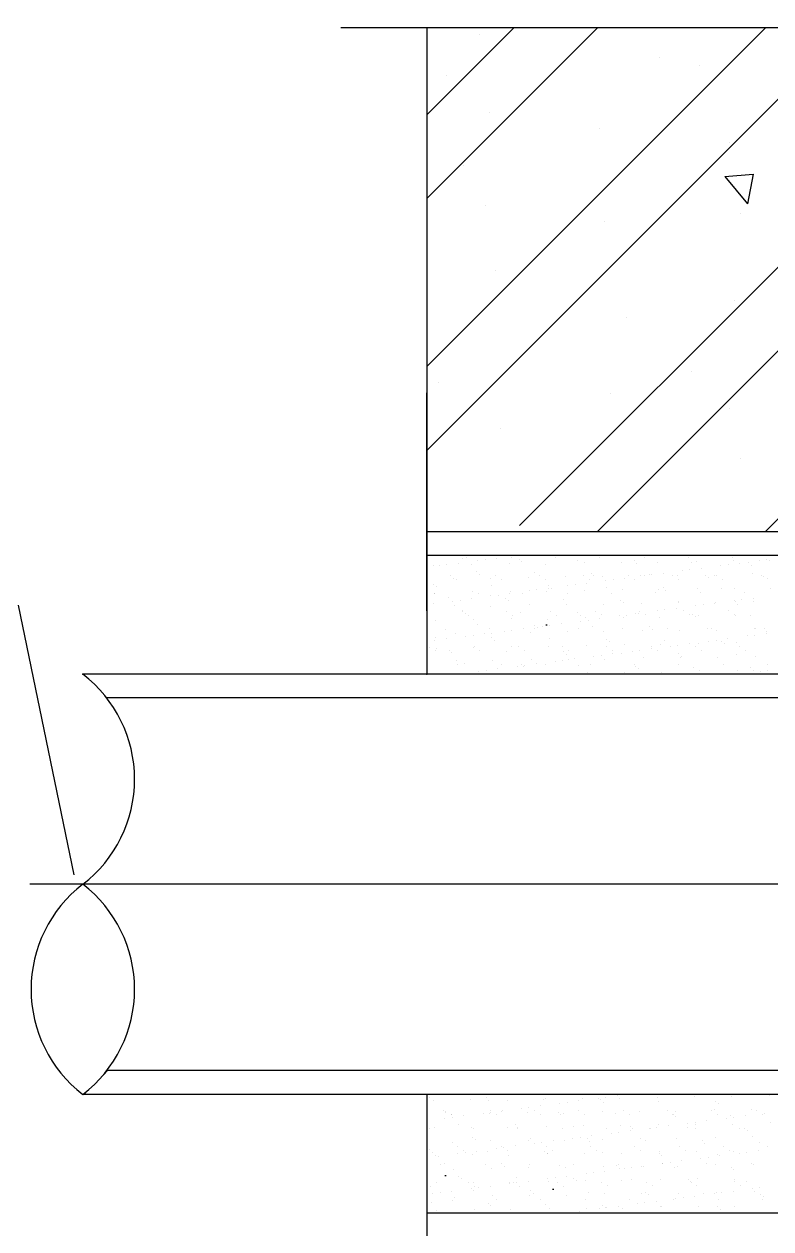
# Model space of a CAD drawing. Extents: x 1000 to 47721, y 1000 to 6465.
# Drawn here: x 1083.9 to 1119.3, y 1317.7 to 1374.8 of the extents above; entities that cross this region are included whole.
import ezdxf

# ---------------------------------------------------------------- set-up
doc = ezdxf.new("R2010")
doc.units = 0
doc.header["$LTSCALE"] = 1000
doc.header["$MEASUREMENT"] = 0
doc.layers.add('排水', color=2, linetype='CONTINUOUS')

msp = doc.modelspace()

# ---------------------------------------------------------------- hatches: boundary and pattern name
at = {"layer": '排水'}
h = msp.add_hatch(dxfattribs=at)
h.set_pattern_fill('AR-SAND', color=256, scale=22.5, style=0)
h.set_pattern_definition([(37.5, (514.65, 1268.055), (-1.4174, 43.3535), [0, -34.2, 0, -38.25, 0, -36.5625]), (7.5, (514.65, 1268.055), (39.82, 63.4983), [0, -18.45, 0, -30.825, 0, -11.8125]), (327.5, (486.974, 1268.055), (70.0682, 0.1273), [0, -11.25, 0, -40.5, 0, -52.875]), (317.5, (486.974, 1268.055), (67.638, 19.7477), [0, -5.625, 0, -26.55, 0, -30.375])])
h.paths.add_polyline_path([(1102.964, 1349.573), (1102.964, 1343.948), (1119.839, 1343.948), (1119.839, 1349.573)])
h.paths.add_polyline_path([(1159.214, 1343.948), (1159.214, 1349.573), (1142.339, 1349.573), (1142.339, 1343.948)])
h.paths.add_polyline_path([(1119.839, 1318.411), (1119.839, 1324.036), (1102.964, 1324.036), (1102.964, 1318.411)])
h.paths.add_polyline_path([(1159.214, 1318.411), (1159.214, 1324.036), (1142.339, 1324.036), (1142.339, 1318.411)])

# ---------------------------------------------------------------- linework, layer by layer
for p, q in [((1098.882, 1374.595), (1128.681, 1374.595)), ((1102.964, 1374.595), (1102.964, 1343.948)), ((1102.964, 1354.553), (1123.005, 1374.595)), ((1102.964, 1358.531), (1119.028, 1374.595)), ((1102.964, 1370.463), (1107.095, 1374.595)), ((1102.964, 1366.486), (1111.073, 1374.595)), ((1105.448, 1374.274), (1105.448, 1374.274)), ((1107.36, 1350.994), (1131.12, 1374.755)), ((1113.97, 1373.152), (1113.97, 1373.152)), ((1115.893, 1372.815), (1115.893, 1372.815)), ((1103.882, 1372.308), (1103.882, 1372.308)), ((1105.926, 1370.572), (1105.926, 1370.572)), ((1111.149, 1369.793), (1111.149, 1369.793)), ((1117.291, 1369.132), (1117.291, 1369.132)), ((1104.696, 1368.043), (1104.696, 1368.043)), ((1117.081, 1367.53), (1118.426, 1367.648)), ((1117.081, 1367.53), (1118.165, 1366.238)), ((1118.426, 1367.648), (1118.165, 1366.238)), ((1105.735, 1366.141), (1105.735, 1366.141)), ((1117.818, 1365.791), (1117.818, 1365.791)), ((1111.367, 1365.399), (1111.367, 1365.399)), ((1106.2, 1363.082), (1106.2, 1363.082)), ((1117.565, 1361.642), (1117.565, 1361.642)), ((1112.426, 1360.85), (1112.426, 1360.85)), ((1111.041, 1350.698), (1120.199, 1359.856)), ((1115.531, 1358.296), (1115.531, 1358.296)), ((1103.52, 1357.788), (1103.52, 1357.788)), ((1102.964, 1346.948), (1102.964, 1357.286)), ((1111.654, 1357.267), (1111.654, 1357.267)), ((1117.286, 1356.525), (1117.286, 1356.525)), ((1106.474, 1355.592), (1106.474, 1355.592)), ((1118.996, 1350.698), (1123.413, 1355.115)), ((1117.838, 1354.151), (1117.838, 1354.151)), ((1159.214, 1350.698), (1102.964, 1350.698)), ((1159.214, 1349.573), (1102.964, 1349.573)), ((1103.912, 1349.128), (1103.912, 1349.128)), ((1104.461, 1349.2), (1104.461, 1349.2)), ((1104.64, 1349.422), (1104.64, 1349.422)), ((1104.86, 1349.473), (1104.86, 1349.473)), ((1105.1, 1349.151), (1105.1, 1349.151)), ((1105.377, 1349.321), (1105.377, 1349.321)), ((1105.729, 1349.367), (1105.729, 1349.367)), ((1106.278, 1349.439), (1106.278, 1349.439)), ((1106.867, 1349.174), (1106.867, 1349.174)), ((1106.962, 1349.476), (1106.962, 1349.476)), ((1107.194, 1349.56), (1107.194, 1349.56)), ((1107.341, 1349.399), (1107.341, 1349.399)), ((1107.465, 1349.285), (1107.465, 1349.285)), ((1108.593, 1349.166), (1108.593, 1349.166)), ((1109.064, 1349.48), (1109.064, 1349.48)), ((1110.082, 1349.339), (1110.082, 1349.339)), ((1110.416, 1349.231), (1110.416, 1349.231)), ((1111.166, 1349.484), (1111.166, 1349.484)), ((1112.183, 1349.254), (1112.183, 1349.254)), ((1112.782, 1349.316), (1112.782, 1349.316)), ((1112.907, 1349.202), (1112.907, 1349.202)), ((1113.268, 1349.488), (1113.268, 1349.488)), ((1113.91, 1349.246), (1113.91, 1349.246)), ((1115.37, 1349.492), (1115.37, 1349.492)), ((1115.523, 1349.256), (1115.523, 1349.256)), ((1115.733, 1349.311), (1115.733, 1349.311)), ((1117.253, 1349.137), (1117.253, 1349.137)), ((1117.473, 1349.496), (1117.473, 1349.496)), ((1117.5, 1349.334), (1117.5, 1349.334)), ((1117.802, 1349.209), (1117.802, 1349.209)), ((1118.224, 1349.233), (1118.224, 1349.233)), ((1118.349, 1349.119), (1118.349, 1349.119)), ((1118.718, 1349.33), (1118.718, 1349.33)), ((1119.07, 1349.376), (1119.07, 1349.376)), ((1119.227, 1349.326), (1119.227, 1349.326)), ((1103.277, 1349.086), (1103.277, 1349.086)), ((1103.56, 1349.082), (1103.56, 1349.082)), ((1104.096, 1348.617), (1104.096, 1348.617)), ((1105.312, 1348.806), (1105.312, 1348.806)), ((1105.436, 1348.692), (1105.436, 1348.692)), ((1106.198, 1348.62), (1106.198, 1348.62)), ((1107.779, 1348.541), (1107.779, 1348.541)), ((1108.052, 1348.746), (1108.052, 1348.746)), ((1108.3, 1348.624), (1108.3, 1348.624)), ((1109.546, 1348.564), (1109.546, 1348.564)), ((1110.402, 1348.628), (1110.402, 1348.628)), ((1110.753, 1348.723), (1110.753, 1348.723)), ((1110.878, 1348.609), (1110.878, 1348.609)), ((1111.273, 1348.555), (1111.273, 1348.555)), ((1112.504, 1348.632), (1112.504, 1348.632)), ((1113.096, 1348.621), (1113.096, 1348.621)), ((1113.268, 1348.612), (1113.268, 1348.612)), ((1113.494, 1348.664), (1113.494, 1348.664)), ((1113.619, 1348.658), (1113.619, 1348.658)), ((1114.168, 1348.73), (1114.168, 1348.73)), ((1114.606, 1348.636), (1114.606, 1348.636)), ((1114.863, 1348.644), (1114.863, 1348.644)), ((1115.085, 1348.851), (1115.085, 1348.851)), ((1115.436, 1348.897), (1115.436, 1348.897)), ((1115.985, 1348.97), (1115.985, 1348.97)), ((1116.195, 1348.64), (1116.195, 1348.64)), ((1116.59, 1348.635), (1116.59, 1348.635)), ((1116.708, 1348.639), (1116.708, 1348.639)), ((1116.901, 1349.09), (1116.901, 1349.09)), ((1118.413, 1348.701), (1118.413, 1348.701)), ((1118.81, 1348.643), (1118.81, 1348.643)), ((1118.936, 1348.581), (1118.936, 1348.581)), ((1103.282, 1348.214), (1103.282, 1348.214)), ((1103.407, 1348.1), (1103.407, 1348.1)), ((1104.229, 1348.484), (1104.229, 1348.484)), ((1104.381, 1348.435), (1104.381, 1348.435)), ((1105.956, 1348.475), (1105.956, 1348.475)), ((1106.023, 1348.154), (1106.023, 1348.154)), ((1106.483, 1348.439), (1106.483, 1348.439)), ((1108.585, 1348.443), (1108.585, 1348.443)), ((1108.717, 1348.013), (1108.717, 1348.013)), ((1108.724, 1348.131), (1108.724, 1348.131)), ((1108.849, 1348.017), (1108.849, 1348.017)), ((1109.634, 1348.134), (1109.634, 1348.134)), ((1109.985, 1348.18), (1109.985, 1348.18)), ((1110.534, 1348.252), (1110.534, 1348.252)), ((1110.687, 1348.447), (1110.687, 1348.447)), ((1111.451, 1348.373), (1111.451, 1348.373)), ((1111.465, 1348.071), (1111.465, 1348.071)), ((1111.802, 1348.419), (1111.802, 1348.419)), ((1112.351, 1348.491), (1112.351, 1348.491)), ((1112.789, 1348.45), (1112.789, 1348.45)), ((1114.166, 1348.048), (1114.166, 1348.048)), ((1114.891, 1348.454), (1114.891, 1348.454)), ((1115.776, 1348.011), (1115.776, 1348.011)), ((1116.32, 1348.526), (1116.32, 1348.526)), ((1116.907, 1347.988), (1116.907, 1347.988)), ((1116.993, 1348.458), (1116.993, 1348.458)), ((1117.542, 1348.033), (1117.542, 1348.033)), ((1119.095, 1348.462), (1119.095, 1348.462)), ((1119.269, 1348.025), (1119.269, 1348.025)), ((1103.303, 1347.779), (1103.303, 1347.779)), ((1103.319, 1347.785), (1103.319, 1347.785)), ((1103.994, 1347.562), (1103.994, 1347.562)), ((1104.183, 1347.416), (1104.183, 1347.416)), ((1104.534, 1347.462), (1104.534, 1347.462)), ((1105.083, 1347.534), (1105.083, 1347.534)), ((1105.142, 1347.851), (1105.142, 1347.851)), ((1105.405, 1347.782), (1105.405, 1347.782)), ((1106, 1347.655), (1106, 1347.655)), ((1106.351, 1347.701), (1106.351, 1347.701)), ((1106.695, 1347.538), (1106.695, 1347.538)), ((1106.819, 1347.424), (1106.819, 1347.424)), ((1106.9, 1347.774), (1106.9, 1347.774)), ((1106.909, 1347.873), (1106.909, 1347.873)), ((1107.507, 1347.786), (1107.507, 1347.786)), ((1107.817, 1347.894), (1107.817, 1347.894)), ((1108.168, 1347.941), (1108.168, 1347.941)), ((1108.636, 1347.865), (1108.636, 1347.865)), ((1109.436, 1347.479), (1109.436, 1347.479)), ((1109.609, 1347.79), (1109.609, 1347.79)), ((1110.459, 1347.931), (1110.459, 1347.931)), ((1111.712, 1347.794), (1111.712, 1347.794)), ((1112.137, 1347.456), (1112.137, 1347.456)), ((1112.226, 1347.953), (1112.226, 1347.953)), ((1113.814, 1347.798), (1113.814, 1347.798)), ((1113.952, 1347.945), (1113.952, 1347.945)), ((1114.29, 1347.934), (1114.29, 1347.934)), ((1114.878, 1347.396), (1114.878, 1347.396)), ((1115.916, 1347.801), (1115.916, 1347.801)), ((1117.524, 1347.425), (1117.524, 1347.425)), ((1117.875, 1347.471), (1117.875, 1347.471)), ((1118.018, 1347.805), (1118.018, 1347.805)), ((1118.424, 1347.543), (1118.424, 1347.543)), ((1118.455, 1347.4), (1118.455, 1347.4)), ((1083.595, 1347.216), (1086.232, 1334.441)), ((1103.266, 1347.295), (1103.266, 1347.295)), ((1104.272, 1347.183), (1104.272, 1347.183)), ((1104.641, 1346.926), (1104.641, 1346.926)), ((1104.666, 1346.946), (1104.666, 1346.946)), ((1104.79, 1346.832), (1104.79, 1346.832)), ((1105.999, 1347.175), (1105.999, 1347.175)), ((1106.743, 1346.93), (1106.743, 1346.93)), ((1107.407, 1346.886), (1107.407, 1346.886)), ((1107.822, 1347.24), (1107.822, 1347.24)), ((1108.845, 1346.934), (1108.845, 1346.934)), ((1109.589, 1347.263), (1109.589, 1347.263)), ((1110.108, 1346.863), (1110.108, 1346.863)), ((1110.947, 1346.938), (1110.947, 1346.938)), ((1111.315, 1347.255), (1111.315, 1347.255)), ((1112.261, 1347.342), (1112.261, 1347.342)), ((1112.973, 1346.826), (1112.973, 1346.826)), ((1113.049, 1346.942), (1113.049, 1346.942)), ((1113.138, 1347.32), (1113.138, 1347.32)), ((1113.89, 1346.946), (1113.89, 1346.946)), ((1114.241, 1346.992), (1114.241, 1346.992)), ((1114.79, 1347.065), (1114.79, 1347.065)), ((1114.905, 1347.343), (1114.905, 1347.343)), ((1115.151, 1346.945), (1115.151, 1346.945)), ((1115.707, 1347.185), (1115.707, 1347.185)), ((1116.058, 1347.232), (1116.058, 1347.232)), ((1116.607, 1347.304), (1116.607, 1347.304)), ((1116.632, 1347.335), (1116.632, 1347.335)), ((1117.253, 1346.949), (1117.253, 1346.949)), ((1117.579, 1347.373), (1117.579, 1347.373)), ((1117.703, 1347.259), (1117.703, 1347.259)), ((1103.362, 1346.484), (1103.362, 1346.484)), ((1104.926, 1346.745), (1104.926, 1346.745)), ((1105.185, 1346.55), (1105.185, 1346.55)), ((1105.378, 1346.294), (1105.378, 1346.294)), ((1106.952, 1346.573), (1106.952, 1346.573)), ((1107.028, 1346.749), (1107.028, 1346.749)), ((1108.079, 1346.271), (1108.079, 1346.271)), ((1108.678, 1346.564), (1108.678, 1346.564)), ((1108.79, 1346.275), (1108.79, 1346.275)), ((1109.13, 1346.753), (1109.13, 1346.753)), ((1109.339, 1346.347), (1109.339, 1346.347)), ((1110.232, 1346.749), (1110.232, 1346.749)), ((1110.256, 1346.468), (1110.256, 1346.468)), ((1110.501, 1346.63), (1110.501, 1346.63)), ((1110.607, 1346.514), (1110.607, 1346.514)), ((1111.156, 1346.586), (1111.156, 1346.586)), ((1111.232, 1346.756), (1111.232, 1346.756)), ((1112.073, 1346.707), (1112.073, 1346.707)), ((1112.268, 1346.653), (1112.268, 1346.653)), ((1112.424, 1346.753), (1112.424, 1346.753)), ((1112.849, 1346.803), (1112.849, 1346.803)), ((1113.334, 1346.76), (1113.334, 1346.76)), ((1113.995, 1346.644), (1113.995, 1346.644)), ((1115.436, 1346.764), (1115.436, 1346.764)), ((1115.549, 1346.78), (1115.549, 1346.78)), ((1115.674, 1346.666), (1115.674, 1346.666)), ((1115.818, 1346.71), (1115.818, 1346.71)), ((1117.538, 1346.768), (1117.538, 1346.768)), ((1117.585, 1346.733), (1117.585, 1346.733)), ((1118.29, 1346.721), (1118.29, 1346.721)), ((1103.348, 1345.701), (1103.348, 1345.701)), ((1103.848, 1346.088), (1103.848, 1346.088)), ((1104.314, 1345.882), (1104.314, 1345.882)), ((1104.805, 1345.75), (1104.805, 1345.75)), ((1105.157, 1345.796), (1105.157, 1345.796)), ((1105.705, 1345.869), (1105.705, 1345.869)), ((1105.951, 1346.092), (1105.951, 1346.092)), ((1106.041, 1345.874), (1106.041, 1345.874)), ((1106.049, 1345.678), (1106.049, 1345.678)), ((1106.622, 1345.989), (1106.622, 1345.989)), ((1106.973, 1346.036), (1106.973, 1346.036)), ((1107.522, 1346.108), (1107.522, 1346.108)), ((1107.864, 1345.94), (1107.864, 1345.94)), ((1108.053, 1346.096), (1108.053, 1346.096)), ((1108.203, 1346.157), (1108.203, 1346.157)), ((1108.439, 1346.229), (1108.439, 1346.229)), ((1109.631, 1345.962), (1109.631, 1345.962)), ((1110.155, 1346.1), (1110.155, 1346.1)), ((1110.819, 1346.211), (1110.819, 1346.211)), ((1111.358, 1345.954), (1111.358, 1345.954)), ((1112.257, 1346.104), (1112.257, 1346.104)), ((1113.181, 1346.02), (1113.181, 1346.02)), ((1113.52, 1346.188), (1113.52, 1346.188)), ((1113.645, 1346.074), (1113.645, 1346.074)), ((1114.359, 1346.107), (1114.359, 1346.107)), ((1114.948, 1346.042), (1114.948, 1346.042)), ((1116.261, 1346.128), (1116.261, 1346.128)), ((1116.461, 1346.111), (1116.461, 1346.111)), ((1116.675, 1346.034), (1116.675, 1346.034)), ((1118.146, 1345.759), (1118.146, 1345.759)), ((1118.498, 1346.1), (1118.498, 1346.1)), ((1118.498, 1345.805), (1118.498, 1345.805)), ((1118.563, 1346.115), (1118.563, 1346.115)), ((1118.962, 1346.105), (1118.962, 1346.105)), ((1119.046, 1345.877), (1119.046, 1345.877)), ((1119.087, 1345.991), (1119.087, 1345.991)), ((1102.988, 1345.511), (1102.988, 1345.511)), ((1103.084, 1345.232), (1103.084, 1345.232)), ((1103.34, 1345.557), (1103.34, 1345.557)), ((1103.404, 1345.184), (1103.404, 1345.184)), ((1103.888, 1345.63), (1103.888, 1345.63)), ((1105.186, 1345.236), (1105.186, 1345.236)), ((1105.227, 1345.25), (1105.227, 1345.25)), ((1106.174, 1345.564), (1106.174, 1345.564)), ((1106.994, 1345.272), (1106.994, 1345.272)), ((1107.288, 1345.24), (1107.288, 1345.24)), ((1108.721, 1345.264), (1108.721, 1345.264)), ((1108.79, 1345.619), (1108.79, 1345.619)), ((1109.39, 1345.244), (1109.39, 1345.244)), ((1110.544, 1345.33), (1110.544, 1345.33)), ((1111.491, 1345.595), (1111.491, 1345.595)), ((1111.492, 1345.247), (1111.492, 1345.247)), ((1111.616, 1345.481), (1111.616, 1345.481)), ((1112.311, 1345.352), (1112.311, 1345.352)), ((1113.595, 1345.251), (1113.595, 1345.251)), ((1113.595, 1345.16), (1113.595, 1345.16)), ((1114.037, 1345.344), (1114.037, 1345.344)), ((1114.232, 1345.536), (1114.232, 1345.536)), ((1114.512, 1345.28), (1114.512, 1345.28)), ((1114.864, 1345.327), (1114.864, 1345.327)), ((1115.412, 1345.399), (1115.412, 1345.399)), ((1115.697, 1345.255), (1115.697, 1345.255)), ((1115.861, 1345.409), (1115.861, 1345.409)), ((1116.329, 1345.52), (1116.329, 1345.52)), ((1116.681, 1345.566), (1116.681, 1345.566)), ((1116.933, 1345.512), (1116.933, 1345.512)), ((1117.057, 1345.398), (1117.057, 1345.398)), ((1117.229, 1345.638), (1117.229, 1345.638)), ((1117.627, 1345.432), (1117.627, 1345.432)), ((1117.799, 1345.259), (1117.799, 1345.259)), ((1103.369, 1345.051), (1103.369, 1345.051)), ((1104.02, 1345.086), (1104.02, 1345.086)), ((1104.145, 1344.972), (1104.145, 1344.972)), ((1104.357, 1344.582), (1104.357, 1344.582)), ((1105.471, 1345.055), (1105.471, 1345.055)), ((1106.084, 1344.574), (1106.084, 1344.574)), ((1106.761, 1345.026), (1106.761, 1345.026)), ((1107.573, 1345.058), (1107.573, 1345.058)), ((1107.907, 1344.639), (1107.907, 1344.639)), ((1109.061, 1344.563), (1109.061, 1344.563)), ((1109.413, 1344.609), (1109.413, 1344.609)), ((1109.462, 1345.003), (1109.462, 1345.003)), ((1109.586, 1344.889), (1109.586, 1344.889)), ((1109.674, 1344.662), (1109.674, 1344.662)), ((1109.675, 1345.062), (1109.675, 1345.062)), ((1109.962, 1344.681), (1109.962, 1344.681)), ((1110.878, 1344.802), (1110.878, 1344.802)), ((1111.23, 1344.848), (1111.23, 1344.848)), ((1111.4, 1344.653), (1111.4, 1344.653)), ((1111.777, 1345.066), (1111.777, 1345.066)), ((1111.778, 1344.921), (1111.778, 1344.921)), ((1112.203, 1344.943), (1112.203, 1344.943)), ((1112.695, 1345.041), (1112.695, 1345.041)), ((1113.047, 1345.088), (1113.047, 1345.088)), ((1113.223, 1344.719), (1113.223, 1344.719)), ((1113.879, 1345.07), (1113.879, 1345.07)), ((1114.904, 1344.92), (1114.904, 1344.92)), ((1114.99, 1344.742), (1114.99, 1344.742)), ((1115.028, 1344.806), (1115.028, 1344.806)), ((1115.981, 1345.074), (1115.981, 1345.074)), ((1116.717, 1344.733), (1116.717, 1344.733)), ((1117.645, 1344.86), (1117.645, 1344.86)), ((1118.083, 1345.078), (1118.083, 1345.078)), ((1118.54, 1344.799), (1118.54, 1344.799)), ((1104.394, 1344.398), (1104.394, 1344.398)), ((1104.511, 1343.964), (1104.511, 1343.964)), ((1104.732, 1344.434), (1104.732, 1344.434)), ((1105.428, 1344.084), (1105.428, 1344.084)), ((1105.779, 1344.131), (1105.779, 1344.131)), ((1106.328, 1344.203), (1106.328, 1344.203)), ((1106.496, 1344.402), (1106.496, 1344.402)), ((1107.037, 1343.972), (1107.037, 1343.972)), ((1107.244, 1344.324), (1107.244, 1344.324)), ((1107.433, 1344.41), (1107.433, 1344.41)), ((1107.557, 1344.296), (1107.557, 1344.296)), ((1107.596, 1344.37), (1107.596, 1344.37)), ((1108.145, 1344.442), (1108.145, 1344.442)), ((1108.598, 1344.406), (1108.598, 1344.406)), ((1108.763, 1343.963), (1108.763, 1343.963)), ((1110.174, 1344.351), (1110.174, 1344.351)), ((1110.586, 1344.029), (1110.586, 1344.029)), ((1110.7, 1344.409), (1110.7, 1344.409)), ((1112.353, 1344.051), (1112.353, 1344.051)), ((1112.802, 1344.413), (1112.802, 1344.413)), ((1112.875, 1344.328), (1112.875, 1344.328)), ((1112.999, 1344.214), (1112.999, 1344.214)), ((1114.08, 1344.043), (1114.08, 1344.043)), ((1114.904, 1344.417), (1114.904, 1344.417)), ((1115.616, 1344.268), (1115.616, 1344.268)), ((1115.903, 1344.109), (1115.903, 1344.109)), ((1117.006, 1344.421), (1117.006, 1344.421)), ((1117.67, 1344.131), (1117.67, 1344.131)), ((1117.852, 1343.972), (1117.852, 1343.972)), ((1118.316, 1344.245), (1118.316, 1344.245)), ((1118.441, 1344.131), (1118.441, 1344.131)), ((1118.769, 1344.093), (1118.769, 1344.093)), ((1119.108, 1344.425), (1119.108, 1344.425)), ((1119.12, 1344.139), (1119.12, 1344.139)), ((1178.002, 1343.948), (1086.652, 1343.948)), ((1086.689, 1343.919), (1086.718, 1343.948)), ((1105.27, 1343.949), (1105.27, 1343.949)), ((1176.87, 1342.823), (1087.784, 1342.823)), ((1184.92, 1333.992), (1084.141, 1333.992)), ((1087.643, 1324.985), (1087.818, 1325.161)), ((1176.87, 1325.161), (1087.784, 1325.161)), ((1178.002, 1324.036), (1086.652, 1324.036)), ((1086.693, 1324.036), (1086.86, 1324.202)), ((1102.964, 1324.036), (1102.964, 1290.814)), ((1119.221, 1323.989), (1119.221, 1323.989)), ((1103.072, 1323.889), (1103.072, 1323.889)), ((1103.27, 1323.75), (1103.27, 1323.75)), ((1105.037, 1323.772), (1105.037, 1323.772)), ((1105.773, 1323.866), (1105.773, 1323.866)), ((1105.897, 1323.752), (1105.897, 1323.752)), ((1106.764, 1323.764), (1106.764, 1323.764)), ((1107.796, 1323.424), (1107.796, 1323.424)), ((1108.345, 1323.496), (1108.345, 1323.496)), ((1108.514, 1323.806), (1108.514, 1323.806)), ((1108.587, 1323.83), (1108.587, 1323.83)), ((1109.262, 1323.617), (1109.262, 1323.617)), ((1109.613, 1323.663), (1109.613, 1323.663)), ((1110.162, 1323.736), (1110.162, 1323.736)), ((1110.354, 1323.852), (1110.354, 1323.852)), ((1111.079, 1323.856), (1111.079, 1323.856)), ((1111.215, 1323.783), (1111.215, 1323.783)), ((1111.339, 1323.669), (1111.339, 1323.669)), ((1111.43, 1323.903), (1111.43, 1323.903)), ((1111.979, 1323.975), (1111.979, 1323.975)), ((1112.081, 1323.844), (1112.081, 1323.844)), ((1113.904, 1323.909), (1113.904, 1323.909)), ((1113.955, 1323.723), (1113.955, 1323.723)), ((1115.671, 1323.932), (1115.671, 1323.932)), ((1116.656, 1323.7), (1116.656, 1323.7)), ((1116.781, 1323.586), (1116.781, 1323.586)), ((1117.397, 1323.924), (1117.397, 1323.924)), ((1103.744, 1323.273), (1103.744, 1323.273)), ((1103.811, 1322.9), (1103.811, 1322.9)), ((1103.865, 1323.247), (1103.865, 1323.247)), ((1103.868, 1323.159), (1103.868, 1323.159)), ((1104.127, 1323.074), (1104.127, 1323.074)), ((1104.15, 1323.066), (1104.15, 1323.066)), ((1104.162, 1322.946), (1104.162, 1322.946)), ((1104.711, 1323.018), (1104.711, 1323.018)), ((1105.628, 1323.139), (1105.628, 1323.139)), ((1105.95, 1323.139), (1105.95, 1323.139)), ((1105.967, 1323.251), (1105.967, 1323.251)), ((1105.979, 1323.185), (1105.979, 1323.185)), ((1106.252, 1323.07), (1106.252, 1323.07)), ((1106.484, 1323.214), (1106.484, 1323.214)), ((1106.528, 1323.257), (1106.528, 1323.257)), ((1107.445, 1323.378), (1107.445, 1323.378)), ((1107.717, 1323.162), (1107.717, 1323.162)), ((1108.069, 1323.255), (1108.069, 1323.255)), ((1108.354, 1323.074), (1108.354, 1323.074)), ((1109.185, 1323.19), (1109.185, 1323.19)), ((1109.31, 1323.076), (1109.31, 1323.076)), ((1109.444, 1323.154), (1109.444, 1323.154)), ((1110.171, 1323.259), (1110.171, 1323.259)), ((1110.456, 1323.077), (1110.456, 1323.077)), ((1111.267, 1323.219), (1111.267, 1323.219)), ((1111.926, 1323.131), (1111.926, 1323.131)), ((1112.273, 1323.262), (1112.273, 1323.262)), ((1112.558, 1323.081), (1112.558, 1323.081)), ((1113.034, 1323.242), (1113.034, 1323.242)), ((1114.375, 1323.266), (1114.375, 1323.266)), ((1114.627, 1323.107), (1114.627, 1323.107)), ((1114.66, 1323.085), (1114.66, 1323.085)), ((1114.752, 1322.993), (1114.752, 1322.993)), ((1114.76, 1323.233), (1114.76, 1323.233)), ((1116.477, 1323.27), (1116.477, 1323.27)), ((1116.583, 1323.299), (1116.583, 1323.299)), ((1116.762, 1323.089), (1116.762, 1323.089)), ((1117.152, 1322.908), (1117.152, 1322.908)), ((1117.368, 1323.048), (1117.368, 1323.048)), ((1117.503, 1322.954), (1117.503, 1322.954)), ((1118.052, 1323.027), (1118.052, 1323.027)), ((1118.35, 1323.322), (1118.35, 1323.322)), ((1118.579, 1323.274), (1118.579, 1323.274)), ((1118.864, 1323.093), (1118.864, 1323.093)), ((1118.969, 1323.147), (1118.969, 1323.147)), ((1103.072, 1322.409), (1103.072, 1322.409)), ((1103.313, 1322.449), (1103.313, 1322.449)), ((1104.455, 1322.621), (1104.455, 1322.621)), ((1105.08, 1322.472), (1105.08, 1322.472)), ((1105.174, 1322.413), (1105.174, 1322.413)), ((1106.807, 1322.463), (1106.807, 1322.463)), ((1107.156, 1322.598), (1107.156, 1322.598)), ((1107.276, 1322.417), (1107.276, 1322.417)), ((1107.281, 1322.484), (1107.281, 1322.484)), ((1108.63, 1322.529), (1108.63, 1322.529)), ((1109.379, 1322.421), (1109.379, 1322.421)), ((1109.897, 1322.538), (1109.897, 1322.538)), ((1110.397, 1322.551), (1110.397, 1322.551)), ((1111.481, 1322.425), (1111.481, 1322.425)), ((1112.123, 1322.543), (1112.123, 1322.543)), ((1112.598, 1322.515), (1112.598, 1322.515)), ((1112.601, 1322.309), (1112.601, 1322.309)), ((1112.722, 1322.401), (1112.722, 1322.401)), ((1113.518, 1322.43), (1113.518, 1322.43)), ((1113.583, 1322.428), (1113.583, 1322.428)), ((1113.869, 1322.476), (1113.869, 1322.476)), ((1113.946, 1322.609), (1113.946, 1322.609)), ((1114.418, 1322.548), (1114.418, 1322.548)), ((1115.335, 1322.669), (1115.335, 1322.669)), ((1115.339, 1322.455), (1115.339, 1322.455)), ((1115.685, 1322.432), (1115.685, 1322.432)), ((1115.686, 1322.715), (1115.686, 1322.715)), ((1115.713, 1322.631), (1115.713, 1322.631)), ((1116.235, 1322.788), (1116.235, 1322.788)), ((1117.44, 1322.623), (1117.44, 1322.623)), ((1117.787, 1322.436), (1117.787, 1322.436)), ((1118.04, 1322.432), (1118.04, 1322.432)), ((1118.164, 1322.318), (1118.164, 1322.318)), ((1119.263, 1322.689), (1119.263, 1322.689)), ((1104.169, 1321.773), (1104.169, 1321.773)), ((1105.127, 1322.005), (1105.127, 1322.005)), ((1105.252, 1321.891), (1105.252, 1321.891)), ((1105.993, 1321.839), (1105.993, 1321.839)), ((1107.759, 1321.861), (1107.759, 1321.861)), ((1107.868, 1321.946), (1107.868, 1321.946)), ((1108.067, 1321.712), (1108.067, 1321.712)), ((1108.419, 1321.758), (1108.419, 1321.758)), ((1108.967, 1321.831), (1108.967, 1321.831)), ((1109.486, 1321.853), (1109.486, 1321.853)), ((1109.884, 1321.951), (1109.884, 1321.951)), ((1110.236, 1321.998), (1110.236, 1321.998)), ((1110.569, 1321.923), (1110.569, 1321.923)), ((1110.693, 1321.809), (1110.693, 1321.809)), ((1110.784, 1322.07), (1110.784, 1322.07)), ((1111.309, 1321.919), (1111.309, 1321.919)), ((1111.701, 1322.191), (1111.701, 1322.191)), ((1112.052, 1322.237), (1112.052, 1322.237)), ((1113.076, 1321.941), (1113.076, 1321.941)), ((1113.31, 1321.863), (1113.31, 1321.863)), ((1114.803, 1321.933), (1114.803, 1321.933)), ((1116.011, 1321.84), (1116.011, 1321.84)), ((1116.135, 1321.726), (1116.135, 1321.726)), ((1116.626, 1321.999), (1116.626, 1321.999)), ((1118.393, 1322.021), (1118.393, 1322.021)), ((1118.751, 1321.78), (1118.751, 1321.78)), ((1103.098, 1321.413), (1103.098, 1321.413)), ((1103.222, 1321.299), (1103.222, 1321.299)), ((1103.355, 1321.148), (1103.355, 1321.148)), ((1104.41, 1321.557), (1104.41, 1321.557)), ((1104.433, 1321.234), (1104.433, 1321.234)), ((1104.695, 1321.376), (1104.695, 1321.376)), ((1104.785, 1321.28), (1104.785, 1321.28)), ((1105.122, 1321.171), (1105.122, 1321.171)), ((1105.333, 1321.352), (1105.333, 1321.352)), ((1105.839, 1321.353), (1105.839, 1321.353)), ((1106.25, 1321.473), (1106.25, 1321.473)), ((1106.512, 1321.561), (1106.512, 1321.561)), ((1106.602, 1321.519), (1106.602, 1321.519)), ((1106.797, 1321.379), (1106.797, 1321.379)), ((1106.849, 1321.163), (1106.849, 1321.163)), ((1107.15, 1321.591), (1107.15, 1321.591)), ((1108.54, 1321.33), (1108.54, 1321.33)), ((1108.614, 1321.565), (1108.614, 1321.565)), ((1108.664, 1321.216), (1108.664, 1321.216)), ((1108.672, 1321.228), (1108.672, 1321.228)), ((1108.899, 1321.383), (1108.899, 1321.383)), ((1110.439, 1321.251), (1110.439, 1321.251)), ((1110.716, 1321.568), (1110.716, 1321.568)), ((1111.001, 1321.387), (1111.001, 1321.387)), ((1111.281, 1321.27), (1111.281, 1321.27)), ((1112.166, 1321.243), (1112.166, 1321.243)), ((1112.818, 1321.572), (1112.818, 1321.572)), ((1113.103, 1321.391), (1113.103, 1321.391)), ((1113.982, 1321.247), (1113.982, 1321.247)), ((1113.989, 1321.308), (1113.989, 1321.308)), ((1114.106, 1321.133), (1114.106, 1321.133)), ((1114.92, 1321.576), (1114.92, 1321.576)), ((1115.205, 1321.395), (1115.205, 1321.395)), ((1115.756, 1321.331), (1115.756, 1321.331)), ((1116.722, 1321.188), (1116.722, 1321.188)), ((1117.022, 1321.58), (1117.022, 1321.58)), ((1117.307, 1321.399), (1117.307, 1321.399)), ((1117.482, 1321.323), (1117.482, 1321.323)), ((1117.774, 1321.242), (1117.774, 1321.242)), ((1118.126, 1321.289), (1118.126, 1321.289)), ((1118.674, 1321.361), (1118.674, 1321.361)), ((1119.125, 1321.584), (1119.125, 1321.584)), ((1102.968, 1321.041), (1102.968, 1321.041)), ((1103.516, 1321.113), (1103.516, 1321.113)), ((1103.618, 1320.719), (1103.618, 1320.719)), ((1103.81, 1320.761), (1103.81, 1320.761)), ((1105.72, 1320.723), (1105.72, 1320.723)), ((1106.511, 1320.738), (1106.511, 1320.738)), ((1106.635, 1320.624), (1106.635, 1320.624)), ((1107.802, 1320.561), (1107.802, 1320.561)), ((1107.822, 1320.727), (1107.822, 1320.727)), ((1109.251, 1320.678), (1109.251, 1320.678)), ((1109.924, 1320.73), (1109.924, 1320.73)), ((1111.352, 1320.618), (1111.352, 1320.618)), ((1111.952, 1320.655), (1111.952, 1320.655)), ((1112.026, 1320.734), (1112.026, 1320.734)), ((1112.675, 1320.571), (1112.675, 1320.571)), ((1113.119, 1320.641), (1113.119, 1320.641)), ((1113.224, 1320.643), (1113.224, 1320.643)), ((1114.128, 1320.738), (1114.128, 1320.738)), ((1114.14, 1320.764), (1114.14, 1320.764)), ((1114.492, 1320.81), (1114.492, 1320.81)), ((1114.693, 1320.595), (1114.693, 1320.595)), ((1114.845, 1320.632), (1114.845, 1320.632)), ((1115.041, 1320.883), (1115.041, 1320.883)), ((1115.957, 1321.003), (1115.957, 1321.003)), ((1116.23, 1320.742), (1116.23, 1320.742)), ((1116.309, 1321.05), (1116.309, 1321.05)), ((1116.668, 1320.698), (1116.668, 1320.698)), ((1116.857, 1321.122), (1116.857, 1321.122)), ((1117.394, 1320.572), (1117.394, 1320.572)), ((1118.332, 1320.746), (1118.332, 1320.746)), ((1118.435, 1320.72), (1118.435, 1320.72)), ((1104.212, 1320.472), (1104.212, 1320.472)), ((1104.481, 1320.145), (1104.481, 1320.145)), ((1104.606, 1320.031), (1104.606, 1320.031)), ((1106.035, 1320.538), (1106.035, 1320.538)), ((1107.222, 1320.086), (1107.222, 1320.086)), ((1108.69, 1320.046), (1108.69, 1320.046)), ((1109.041, 1320.093), (1109.041, 1320.093)), ((1109.529, 1320.552), (1109.529, 1320.552)), ((1109.59, 1320.165), (1109.59, 1320.165)), ((1109.923, 1320.062), (1109.923, 1320.062)), ((1110.507, 1320.286), (1110.507, 1320.286)), ((1110.858, 1320.332), (1110.858, 1320.332)), ((1111.407, 1320.404), (1111.407, 1320.404)), ((1112.077, 1320.541), (1112.077, 1320.541)), ((1112.323, 1320.525), (1112.323, 1320.525)), ((1112.664, 1320.003), (1112.664, 1320.003)), ((1114.031, 1320.008), (1114.031, 1320.008)), ((1115.798, 1320.03), (1115.798, 1320.03)), ((1117.519, 1320.458), (1117.519, 1320.458)), ((1117.525, 1320.022), (1117.525, 1320.022)), ((1103.138, 1319.682), (1103.138, 1319.682)), ((1103.398, 1319.848), (1103.398, 1319.848)), ((1104.139, 1319.447), (1104.139, 1319.447)), ((1104.955, 1319.867), (1104.955, 1319.867)), ((1105.056, 1319.568), (1105.056, 1319.568)), ((1105.165, 1319.87), (1105.165, 1319.87)), ((1105.193, 1319.493), (1105.193, 1319.493)), ((1105.24, 1319.685), (1105.24, 1319.685)), ((1105.407, 1319.614), (1105.407, 1319.614)), ((1105.956, 1319.687), (1105.956, 1319.687)), ((1106.873, 1319.807), (1106.873, 1319.807)), ((1106.892, 1319.862), (1106.892, 1319.862)), ((1107.057, 1319.87), (1107.057, 1319.87)), ((1107.224, 1319.853), (1107.224, 1319.853)), ((1107.342, 1319.689), (1107.342, 1319.689)), ((1107.773, 1319.926), (1107.773, 1319.926)), ((1107.894, 1319.47), (1107.894, 1319.47)), ((1108.715, 1319.928), (1108.715, 1319.928)), ((1109.159, 1319.874), (1109.159, 1319.874)), ((1109.444, 1319.693), (1109.444, 1319.693)), ((1110.048, 1319.948), (1110.048, 1319.948)), ((1110.482, 1319.95), (1110.482, 1319.95)), ((1111.262, 1319.878), (1111.262, 1319.878)), ((1111.546, 1319.697), (1111.546, 1319.697)), ((1112.208, 1319.942), (1112.208, 1319.942)), ((1113.364, 1319.882), (1113.364, 1319.882)), ((1113.648, 1319.701), (1113.648, 1319.701)), ((1115.365, 1319.98), (1115.365, 1319.98)), ((1115.466, 1319.886), (1115.466, 1319.886)), ((1115.489, 1319.866), (1115.489, 1319.866)), ((1115.75, 1319.704), (1115.75, 1319.704)), ((1117.48, 1319.456), (1117.48, 1319.456)), ((1117.568, 1319.89), (1117.568, 1319.89)), ((1117.852, 1319.708), (1117.852, 1319.708)), ((1118.106, 1319.92), (1118.106, 1319.92)), ((1118.397, 1319.577), (1118.397, 1319.577)), ((1118.478, 1319.42), (1118.478, 1319.42)), ((1118.748, 1319.623), (1118.748, 1319.623)), ((1103.164, 1318.901), (1103.164, 1318.901)), ((1103.239, 1319.329), (1103.239, 1319.329)), ((1103.59, 1319.375), (1103.59, 1319.375)), ((1104.163, 1319.029), (1104.163, 1319.029)), ((1104.255, 1319.172), (1104.255, 1319.172)), ((1105.865, 1318.878), (1105.865, 1318.878)), ((1106.078, 1319.237), (1106.078, 1319.237)), ((1106.265, 1319.033), (1106.265, 1319.033)), ((1107.844, 1319.26), (1107.844, 1319.26)), ((1108.019, 1319.356), (1108.019, 1319.356)), ((1108.367, 1319.036), (1108.367, 1319.036)), ((1109.571, 1319.252), (1109.571, 1319.252)), ((1110.469, 1319.04), (1110.469, 1319.04)), ((1110.635, 1319.41), (1110.635, 1319.41)), ((1111.394, 1319.317), (1111.394, 1319.317)), ((1112.571, 1319.044), (1112.571, 1319.044)), ((1112.946, 1318.859), (1112.946, 1318.859)), ((1113.161, 1319.34), (1113.161, 1319.34)), ((1113.297, 1318.905), (1113.297, 1318.905)), ((1113.336, 1319.387), (1113.336, 1319.387)), ((1113.46, 1319.273), (1113.46, 1319.273)), ((1113.846, 1318.978), (1113.846, 1318.978)), ((1114.673, 1319.048), (1114.673, 1319.048)), ((1114.763, 1319.098), (1114.763, 1319.098)), ((1114.888, 1319.332), (1114.888, 1319.332)), ((1115.114, 1319.145), (1115.114, 1319.145)), ((1115.663, 1319.217), (1115.663, 1319.217)), ((1116.077, 1319.327), (1116.077, 1319.327)), ((1116.58, 1319.338), (1116.58, 1319.338)), ((1116.711, 1319.397), (1116.711, 1319.397)), ((1116.775, 1319.052), (1116.775, 1319.052)), ((1116.931, 1319.384), (1116.931, 1319.384)), ((1118.778, 1319.304), (1118.778, 1319.304)), ((1118.877, 1319.055), (1118.877, 1319.055)), ((1118.902, 1319.19), (1118.902, 1319.19)), ((1159.214, 1318.411), (1102.964, 1318.411)), ((1103.441, 1318.547), (1103.441, 1318.547)), ((1105.207, 1318.57), (1105.207, 1318.57)), ((1105.989, 1318.764), (1105.989, 1318.764)), ((1106.934, 1318.561), (1106.934, 1318.561)), ((1108.606, 1318.818), (1108.606, 1318.818)), ((1108.757, 1318.627), (1108.757, 1318.627)), ((1109.663, 1318.427), (1109.663, 1318.427)), ((1110.212, 1318.499), (1110.212, 1318.499)), ((1110.524, 1318.65), (1110.524, 1318.65)), ((1111.129, 1318.62), (1111.129, 1318.62)), ((1111.307, 1318.795), (1111.307, 1318.795)), ((1111.431, 1318.681), (1111.431, 1318.681)), ((1111.48, 1318.666), (1111.48, 1318.666)), ((1112.029, 1318.738), (1112.029, 1318.738)), ((1112.251, 1318.641), (1112.251, 1318.641)), ((1114.048, 1318.735), (1114.048, 1318.735)), ((1114.074, 1318.707), (1114.074, 1318.707)), ((1115.841, 1318.73), (1115.841, 1318.73)), ((1116.749, 1318.712), (1116.749, 1318.712)), ((1116.873, 1318.598), (1116.873, 1318.598)), ((1117.567, 1318.721), (1117.567, 1318.721))]:
    msp.add_line(p, q, dxfattribs=at)
for centre, start, end in [((1082.831, 1338.97), 307.5095, 52.4905), ((1082.831, 1338.97), 307.5095, 52.4905), ((1090.473, 1329.014), 127.5095, 232.4905), ((1082.831, 1329.014), 307.5095, 52.4905)]:
    msp.add_arc(centre, 6.276, start, end, dxfattribs=at)
for p in [(1102.964, 1352.786), (1086.652, 1343.948), (1102.964, 1343.948)]:
    msp.add_point(p, dxfattribs=at)

doc.saveas('drawing.dxf')
